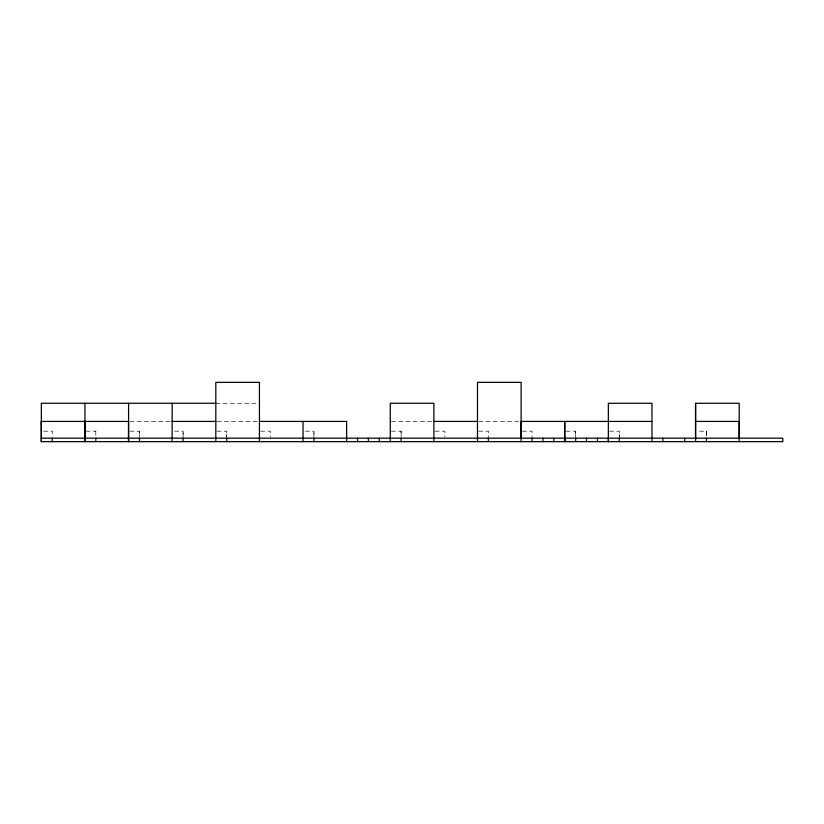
<?xml version="1.0" encoding="UTF-8"?>
<svg xmlns="http://www.w3.org/2000/svg" width="824" height="824" viewBox="0 0 824 824"><rect width="100%" height="100%" fill="white"/><g stroke="black" fill="none" stroke-linecap="round" stroke-linejoin="round"><path stroke-width="0.62" stroke-dasharray="4.12 3.09" d="M706.477 431.189L706.477 437.008L706.467 431.189L696.764 431.189M215.837 403.276L256.892 403.276M129.893 421.424L172.226 421.424M217.083 421.424L259.416 421.424M391.493 421.424L433.908 421.424M478.765 421.424L518.605 421.424M43.641 431.189L52.334 431.189L52.118 437.008M86.098 431.189L95.903 431.189M129.801 431.189L139.513 431.189L139.513 437.008M174.595 431.189L183.113 431.189L183.113 437.008L183.072 431.189M217.021 431.189L226.744 431.189L226.724 437.008L226.713 431.189M260.621 431.189L270.313 431.189L270.313 437.008M305.385 431.189L313.954 431.189L313.954 437.008L313.882 431.189M391.421 431.189L401.195 431.189L401.175 437.008M435.123 431.189L444.878 431.189L444.836 437.008M478.692 431.189L488.457 431.189L488.405 437.008M522.375 431.189L532.067 431.189L532.067 437.008M565.923 431.189L575.677 431.189L575.585 437.008M609.533 431.189L619.329 431.189L619.329 437.008L619.246 431.189M575.471 431.189L575.471 437.008M401.113 431.189L401.113 437.008M139.493 431.189L139.493 437.008M95.79 431.189L95.79 437.008"/><path stroke-width="1.24" d="M564.728 441.654L564.728 421.424L564.718 441.654L564.728 438.172M608.349 438.172L608.349 441.654L608.349 403.276L651.959 403.276L651.959 441.654M695.569 439.336L695.569 403.276L739.19 403.276L739.19 441.654M739.19 438.172L739.19 421.424L695.559 421.424M215.806 403.276L41.334 403.276L41.334 441.654L41.221 421.424M41.365 421.424L128.513 421.424L128.503 441.654M172.175 421.424L215.816 421.424M259.416 421.424L346.657 421.424M433.836 421.424L477.59 421.424M651.969 421.424L521.159 421.424L521.17 438.172M41.365 438.172L782.8 438.172L782.8 441.654L41.2 441.654M706.477 438.172L706.477 441.654M695.58 403.276L695.58 441.654M684.672 438.172L684.672 441.654M662.856 438.172L662.856 441.654M619.246 438.172L619.246 441.654M597.441 438.172L597.441 441.654M586.534 438.172L586.534 441.654M575.636 438.172L575.636 441.654M553.81 438.172L553.81 441.654M542.913 438.172L542.913 441.654M532.005 438.172L532.005 441.654M521.118 441.654L521.118 382.346L477.498 382.346L477.487 441.654M488.405 438.172L488.405 441.654M433.887 441.654L433.887 403.276L390.277 403.276L390.277 441.654M401.175 438.172L401.175 441.654M379.308 438.172L379.308 441.654M368.41 438.172L368.41 441.654M357.503 438.172L357.503 441.654M346.626 421.424L346.657 441.654M313.954 438.172L313.954 441.654M303.047 421.424L303.016 441.654M259.436 441.654L259.436 382.346L215.816 382.346L215.816 441.654M226.724 438.172L226.724 441.654M183.103 438.172L183.103 441.654M172.195 403.276L172.123 441.654M139.493 438.172L139.493 441.654M128.585 403.276L128.585 441.654M95.8 438.172L95.8 441.654M84.934 403.276L84.975 441.654M84.893 421.424L84.893 441.654M52.262 438.172L52.262 441.654"/></g></svg>
